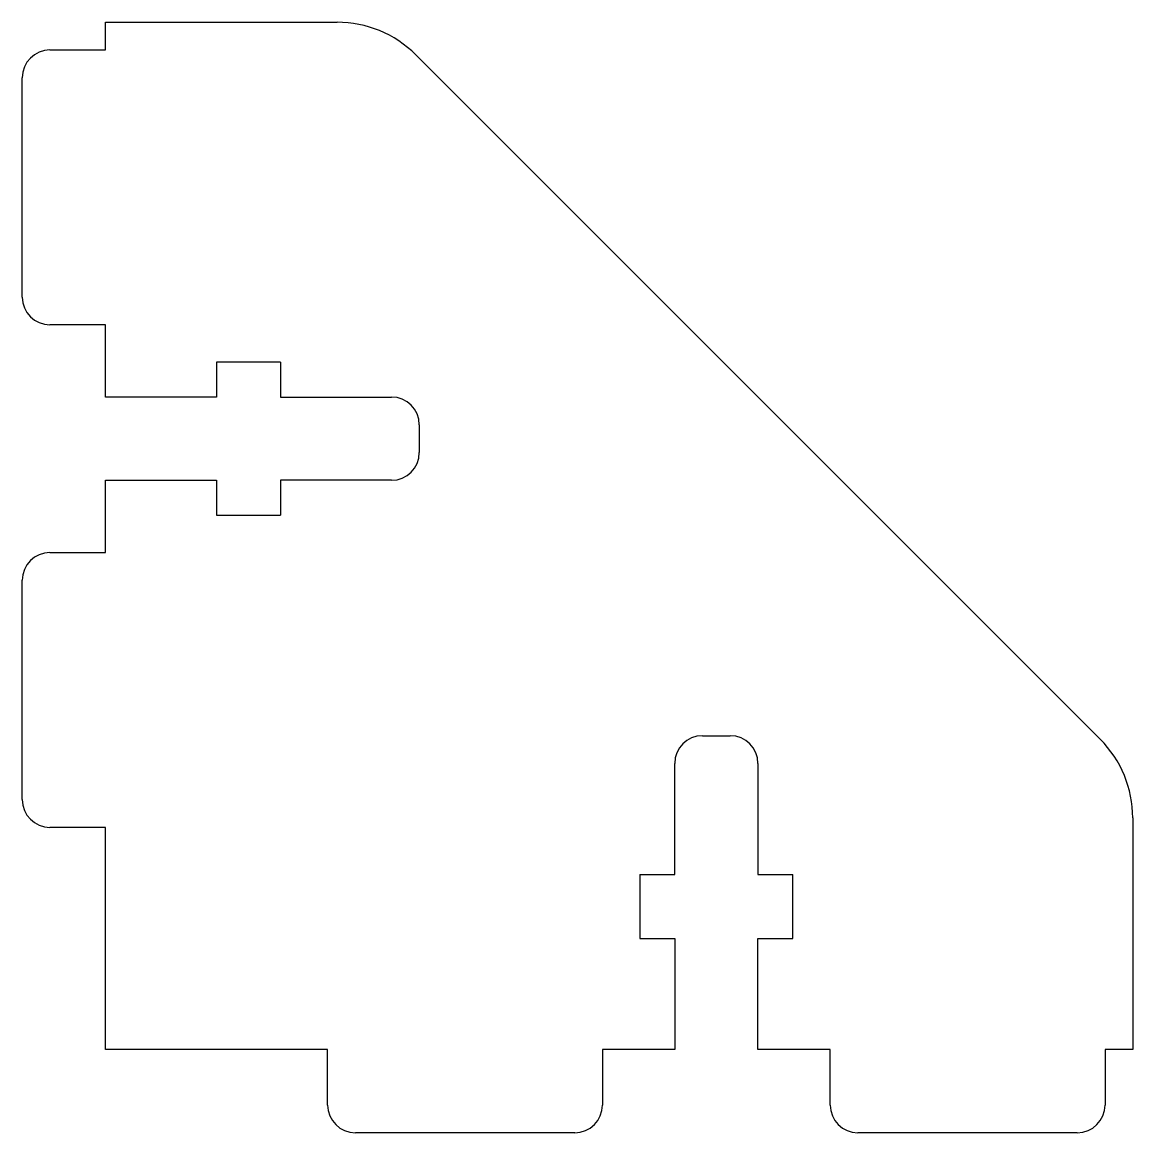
# Model space of a CAD drawing. Extents: x 183.8 to 223.8, y -25 to 15.
import ezdxf

# ---------------------------------------------------------------- set-up
doc = ezdxf.new("R2010")
doc.units = 0
doc.layers.get('0').update_dxf_attribs({"linetype": 'continuous'})

# ---------------------------------------------------------------- blocks, each defined once
blk = doc.blocks.new('FILLET002')
at = {"color": 0}
for p, q in [((186.75, 14), (186.75, 15)), ((186.75, 15), (195.093, 15)), ((184.75, 14), (186.75, 14)), ((197.922, 13.828), (222.578, -10.828)), ((183.75, 5.1), (183.75, 13)), ((186.75, 4.1), (184.75, 4.1)), ((186.75, 1.5), (186.75, 4.1)), ((193.05, 2.75), (190.75, 2.75)), ((190.75, 2.75), (190.75, 1.5)), ((193.05, 2.75), (193.05, 1.5)), ((190.75, 1.5), (186.75, 1.5)), ((193.05, 1.5), (197.05, 1.5)), ((198.05, 0.5), (198.05, -0.5)), ((186.75, -1.5), (190.75, -1.5)), ((186.75, -4.1), (186.75, -1.5)), ((190.75, -1.5), (190.75, -2.75)), ((197.05, -1.5), (193.05, -1.5)), ((193.05, -1.5), (193.05, -2.75)), ((190.75, -2.75), (193.05, -2.75)), ((184.75, -4.1), (186.75, -4.1)), ((183.75, -13), (183.75, -5.1)), ((208.25, -10.7), (209.25, -10.7)), ((207.25, -15.7), (207.25, -11.7)), ((210.25, -11.7), (210.25, -15.7)), ((186.75, -14), (184.75, -14)), ((186.75, -22), (186.75, -14)), ((223.75, -13.657), (223.75, -22)), ((206, -15.7), (206, -18)), ((206, -15.7), (207.25, -15.7)), ((210.25, -15.7), (211.5, -15.7)), ((211.5, -18), (211.5, -15.7)), ((206, -18), (207.25, -18)), ((207.25, -18), (207.25, -22)), ((210.25, -22), (210.25, -18)), ((210.25, -18), (211.5, -18)), ((194.75, -22), (186.75, -22)), ((194.75, -24), (194.75, -22)), ((204.65, -22), (204.65, -24)), ((207.25, -22), (204.65, -22)), ((212.85, -22), (210.25, -22)), ((212.85, -24), (212.85, -22)), ((223.75, -22), (222.75, -22)), ((222.75, -22), (222.75, -24)), ((203.65, -25), (195.75, -25)), ((221.75, -25), (213.85, -25))]:
    blk.add_line(p, q, dxfattribs=at)
for centre, radius, start, end in [((195.093, 11), 4, 45, 90), ((184.75, 13), 1, 90, -180), ((184.75, 5.1), 1, -180, -90), ((197.05, 0.5), 1, 0, 90), ((197.05, -0.5), 1, -90, 0), ((184.75, -5.1), 1, 90, -180), ((208.25, -11.7), 1, 90, -180), ((209.25, -11.7), 1, 0, 90), ((219.75, -13.657), 4, 0, 45), ((184.75, -13), 1, -180, -90), ((195.75, -24), 1, -180, -90), ((203.65, -24), 1, -90, 0), ((213.85, -24), 1, -180, -90), ((221.75, -24), 1, -90, 0)]:
    blk.add_arc(centre, radius, start, end, dxfattribs=at)

msp = doc.modelspace()

# ---------------------------------------------------------------- block references
at = {"color": 0}
msp.add_blockref('FILLET002', (0, 0), dxfattribs=at)

doc.saveas('drawing.dxf')
